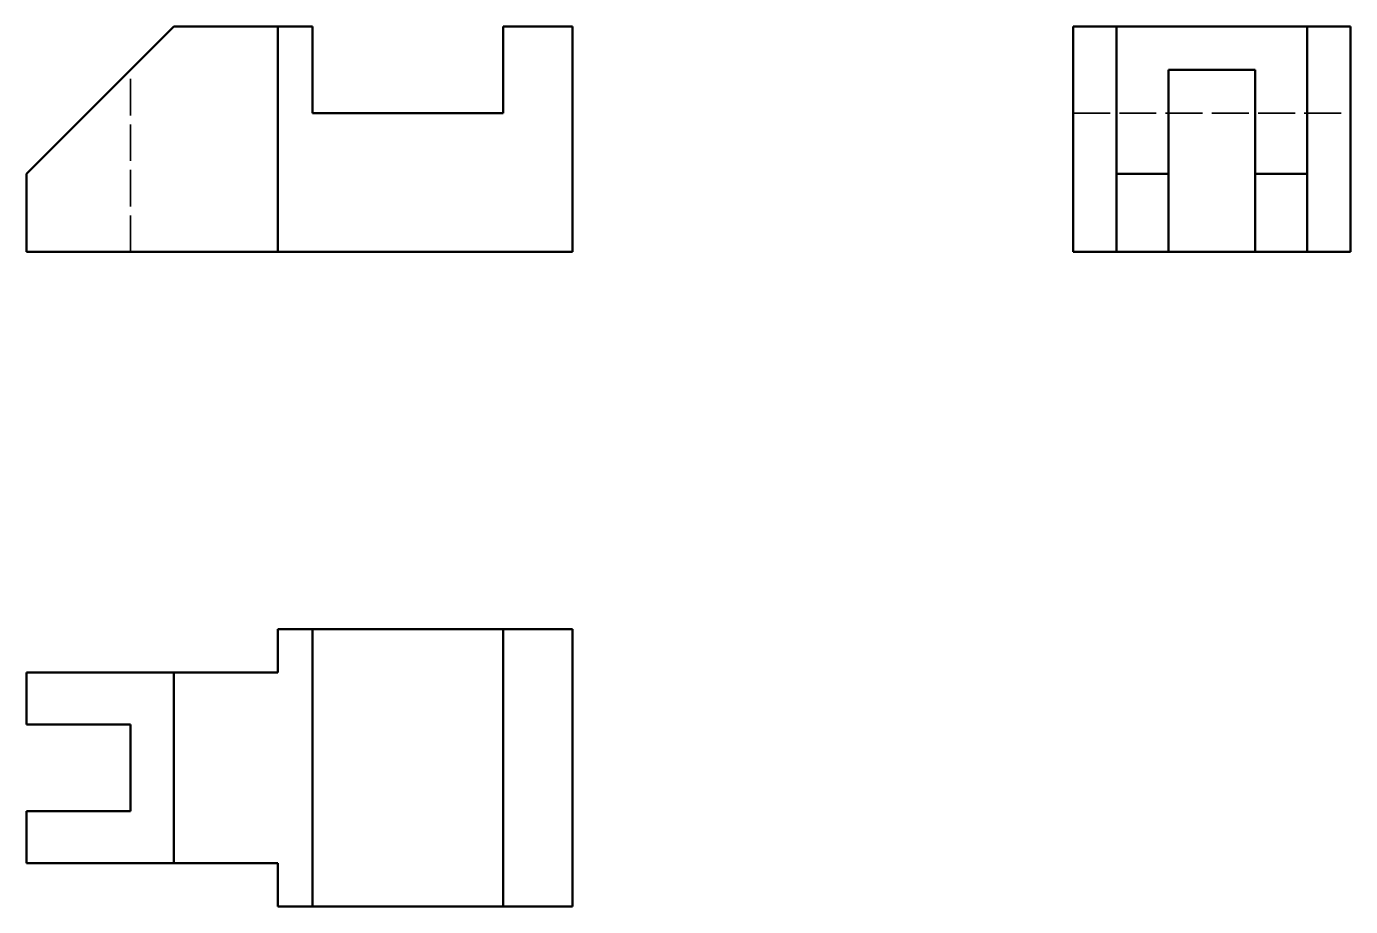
# Model space of a CAD drawing. Header units: millimetres. Extents: x 63 to 216, y 49 to 151.
import ezdxf

# ---------------------------------------------------------------- set-up
doc = ezdxf.new("R2010")
doc.units = ezdxf.units.MM
doc.linetypes.add('DASHED', pattern=[0.2068, 0.1655, -0.0413])
doc.layers.add('Oculto (ISO)', color=7, linetype='DASHED', lineweight=35)
doc.layers.add('Visible (ISO)', color=7, linetype='Continuous', lineweight=50)

msp = doc.modelspace()

# ---------------------------------------------------------------- linework, layer by layer
at = {"layer": 'Oculto (ISO)', "ltscale": 25.386847}
msp.add_line((75.28, 124.72), (75.28, 145.72), dxfattribs=at)
at = {"layer": 'Oculto (ISO)', "ltscale": 25.789812}
msp.add_line((184.02, 140.72), (216.02, 140.72), dxfattribs=at)
at = {"layer": 'Visible (ISO)'}
for p, q in [((63.28, 133.72), (80.28, 150.72)), ((80.28, 150.72), (92.28, 150.72)), ((92.28, 150.72), (92.28, 124.72)), ((96.28, 150.72), (92.28, 150.72)), ((96.28, 140.72), (96.28, 150.72)), ((118.28, 150.72), (118.28, 140.72)), ((126.28, 150.72), (118.28, 150.72)), ((126.28, 124.72), (126.28, 150.72)), ((184.02, 150.72), (189.02, 150.72)), ((184.02, 124.72), (184.02, 150.72)), ((189.02, 150.72), (211.02, 150.72)), ((189.02, 150.72), (189.02, 133.72)), ((211.02, 133.72), (211.02, 150.72)), ((211.02, 150.72), (216.02, 150.72)), ((216.02, 150.72), (216.02, 124.72)), ((195.02, 133.72), (195.02, 145.72)), ((195.02, 145.72), (205.02, 145.72)), ((205.02, 145.72), (205.02, 133.72)), ((118.28, 140.72), (96.28, 140.72)), ((63.28, 124.72), (63.28, 133.72)), ((189.02, 133.72), (195.02, 133.72)), ((189.02, 133.72), (189.02, 124.72)), ((195.02, 124.72), (195.02, 133.72)), ((205.02, 133.72), (205.02, 124.72)), ((205.02, 133.72), (211.02, 133.72)), ((211.02, 124.72), (211.02, 133.72)), ((92.28, 124.72), (63.28, 124.72)), ((92.28, 124.72), (126.28, 124.72)), ((189.02, 124.72), (184.02, 124.72)), ((189.02, 124.72), (195.02, 124.72)), ((205.02, 124.72), (195.02, 124.72)), ((205.02, 124.72), (211.02, 124.72)), ((216.02, 124.72), (211.02, 124.72)), ((92.28, 81.2), (96.28, 81.2)), ((92.28, 81.2), (92.28, 76.2)), ((96.28, 81.2), (96.28, 49.2)), ((96.28, 81.2), (118.28, 81.2)), ((118.28, 81.2), (126.28, 81.2)), ((118.28, 81.2), (118.28, 49.2)), ((126.28, 81.2), (126.28, 49.2)), ((63.28, 76.2), (63.28, 70.2)), ((80.28, 76.2), (63.28, 76.2)), ((80.28, 76.2), (80.28, 54.2)), ((92.28, 76.2), (80.28, 76.2)), ((63.28, 70.2), (75.28, 70.2)), ((75.28, 70.2), (75.28, 60.2)), ((75.28, 60.2), (63.28, 60.2)), ((63.28, 60.2), (63.28, 54.2)), ((63.28, 54.2), (80.28, 54.2)), ((80.28, 54.2), (92.28, 54.2)), ((92.28, 54.2), (92.28, 49.2)), ((96.28, 49.2), (92.28, 49.2)), ((118.28, 49.2), (96.28, 49.2)), ((126.28, 49.2), (118.28, 49.2))]:
    msp.add_line(p, q, dxfattribs=at)

doc.saveas('drawing.dxf')
